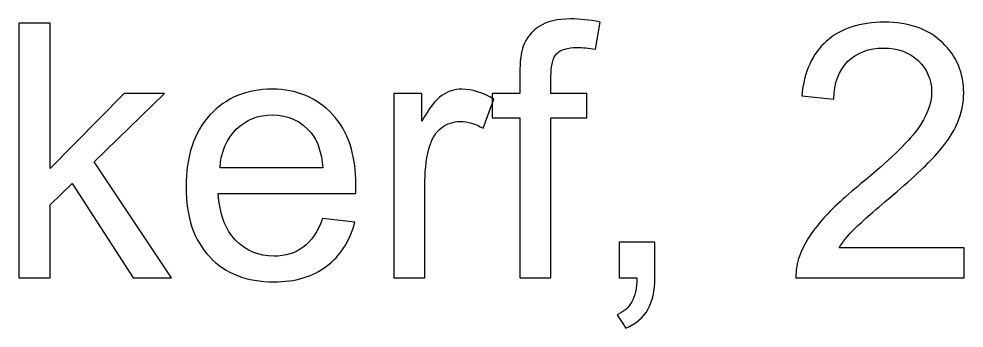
# Model space of a CAD drawing. Header units: inches. Extents: x -3.1 to 14.9, y -9.8 to 5.5.
# Drawn here: x 12.307 to 13.193, y 5.239 to 5.529 of the extents above; entities that cross this region are included whole.
import ezdxf

# ---------------------------------------------------------------- set-up
doc = ezdxf.new("R2010")
doc.units = ezdxf.units.IN
doc.header["$MEASUREMENT"] = 0
doc.layers.add('Layer 1', color=7, linetype='Continuous')

msp = doc.modelspace()

# ---------------------------------------------------------------- linework, layer by layer
at = {"layer": 'Layer 1', "color": 250}
for points, knots in [([(12.30654, 5.28628), (12.30654, 5.28628), (12.30654, 5.52489), (12.30654, 5.52489), (12.30654, 5.52489), (12.30654, 5.52489), (12.33588, 5.52489), (12.33588, 5.52489), (12.33588, 5.52489), (12.33588, 5.52489), (12.33588, 5.38883), (12.33588, 5.38883), (12.33588, 5.38883), (12.33588, 5.38883), (12.40521, 5.45911), (12.40521, 5.45911), (12.40521, 5.45911), (12.40521, 5.45911), (12.4431, 5.45911), (12.4431, 5.45911), (12.4431, 5.45911), (12.4431, 5.45911), (12.37704, 5.395), (12.37704, 5.395), (12.37704, 5.395), (12.37704, 5.395), (12.44982, 5.28628), (12.44982, 5.28628), (12.44982, 5.28628), (12.44982, 5.28628), (12.41366, 5.28628), (12.41366, 5.28628), (12.41366, 5.28628), (12.41366, 5.28628), (12.35654, 5.37467), (12.35654, 5.37467), (12.35654, 5.37467), (12.35654, 5.37467), (12.33588, 5.35478), (12.33588, 5.35478), (12.33588, 5.35478), (12.33588, 5.35478), (12.33588, 5.28628), (12.33588, 5.28628), (12.33588, 5.28628), (12.33588, 5.28628), (12.30654, 5.28628), (12.30654, 5.28628)], [0, 0, 0, 0, 0.076923, 0.076923, 0.076923, 0.076923, 0.153846, 0.153846, 0.153846, 0.153846, 0.230769, 0.230769, 0.230769, 0.230769, 0.307692, 0.307692, 0.307692, 0.307692, 0.384615, 0.384615, 0.384615, 0.384615, 0.461538, 0.461538, 0.461538, 0.461538, 0.538462, 0.538462, 0.538462, 0.538462, 0.615385, 0.615385, 0.615385, 0.615385, 0.692308, 0.692308, 0.692308, 0.692308, 0.769231, 0.769231, 0.769231, 0.769231, 0.846154, 0.846154, 0.846154, 0.846154, 1, 1, 1, 1]), ([(12.77644, 5.28628), (12.77644, 5.28628), (12.77644, 5.43633), (12.77644, 5.43633), (12.77644, 5.43633), (12.77644, 5.43633), (12.7506, 5.43633), (12.7506, 5.43633), (12.7506, 5.43633), (12.7506, 5.43633), (12.7506, 5.45911), (12.7506, 5.45911), (12.7506, 5.45911), (12.7506, 5.45911), (12.77644, 5.45911), (12.77644, 5.45911), (12.77644, 5.45911), (12.77644, 5.45911), (12.77644, 5.4775), (12.77644, 5.4775), (12.77644, 5.4775), (12.77644, 5.48911), (12.77749, 5.49778), (12.77955, 5.50339), (12.77955, 5.50339), (12.78238, 5.511), (12.78733, 5.51717), (12.79444, 5.52189), (12.79444, 5.52189), (12.80155, 5.52661), (12.81149, 5.52895), (12.82433, 5.52895), (12.82433, 5.52895), (12.83255, 5.52895), (12.84166, 5.528), (12.85166, 5.526), (12.85166, 5.526), (12.85166, 5.526), (12.84727, 5.50045), (12.84727, 5.50045), (12.84727, 5.50045), (12.84122, 5.50156), (12.83544, 5.50211), (12.82999, 5.50211), (12.82999, 5.50211), (12.8211, 5.50211), (12.81483, 5.50022), (12.81116, 5.49639), (12.81116, 5.49639), (12.80744, 5.49261), (12.8056, 5.4855), (12.8056, 5.47506), (12.8056, 5.47506), (12.8056, 5.47506), (12.8056, 5.45911), (12.8056, 5.45911), (12.8056, 5.45911), (12.8056, 5.45911), (12.83927, 5.45911), (12.83927, 5.45911), (12.83927, 5.45911), (12.83927, 5.45911), (12.83927, 5.43633), (12.83927, 5.43633), (12.83927, 5.43633), (12.83927, 5.43633), (12.8056, 5.43633), (12.8056, 5.43633), (12.8056, 5.43633), (12.8056, 5.43633), (12.8056, 5.28628), (12.8056, 5.28628), (12.8056, 5.28628), (12.8056, 5.28628), (12.77644, 5.28628), (12.77644, 5.28628)], [0, 0, 0, 0, 0.05, 0.05, 0.05, 0.05, 0.1, 0.1, 0.1, 0.1, 0.15, 0.15, 0.15, 0.15, 0.2, 0.2, 0.2, 0.2, 0.25, 0.25, 0.25, 0.25, 0.3, 0.3, 0.3, 0.3, 0.35, 0.35, 0.35, 0.35, 0.4, 0.4, 0.4, 0.4, 0.45, 0.45, 0.45, 0.45, 0.5, 0.5, 0.5, 0.5, 0.55, 0.55, 0.55, 0.55, 0.6, 0.6, 0.6, 0.6, 0.65, 0.65, 0.65, 0.65, 0.7, 0.7, 0.7, 0.7, 0.75, 0.75, 0.75, 0.75, 0.8, 0.8, 0.8, 0.8, 0.85, 0.85, 0.85, 0.85, 0.9, 0.9, 0.9, 0.9, 1, 1, 1, 1]), ([(13.19316, 5.31444), (13.19316, 5.31444), (13.19316, 5.28628), (13.19316, 5.28628), (13.19316, 5.28628), (13.19316, 5.28628), (13.03543, 5.28628), (13.03543, 5.28628), (13.03543, 5.28628), (13.03521, 5.29333), (13.03632, 5.30011), (13.03882, 5.30661), (13.03882, 5.30661), (13.04282, 5.31739), (13.04927, 5.32794), (13.0581, 5.33839), (13.0581, 5.33839), (13.06699, 5.34878), (13.07977, 5.36083), (13.09643, 5.3745), (13.09643, 5.3745), (13.12238, 5.39578), (13.13993, 5.41261), (13.14905, 5.42506), (13.14905, 5.42506), (13.15816, 5.43744), (13.16271, 5.44922), (13.16271, 5.46028), (13.16271, 5.46028), (13.16271, 5.47189), (13.15855, 5.48167), (13.15027, 5.48967), (13.15027, 5.48967), (13.14193, 5.49761), (13.1311, 5.50161), (13.11777, 5.50161), (13.11777, 5.50161), (13.10366, 5.50161), (13.09238, 5.49739), (13.08393, 5.48889), (13.08393, 5.48889), (13.07543, 5.48045), (13.07116, 5.46872), (13.07104, 5.45378), (13.07104, 5.45378), (13.07104, 5.45378), (13.04093, 5.45683), (13.04093, 5.45683), (13.04093, 5.45683), (13.04299, 5.47933), (13.05077, 5.49645), (13.06421, 5.50822), (13.06421, 5.50822), (13.07766, 5.52), (13.09577, 5.52589), (13.11843, 5.52589), (13.11843, 5.52589), (13.14132, 5.52589), (13.15943, 5.5195), (13.17277, 5.50683), (13.17277, 5.50683), (13.18616, 5.49411), (13.19282, 5.47839), (13.19282, 5.45961), (13.19282, 5.45961), (13.19282, 5.45006), (13.19088, 5.44067), (13.18693, 5.43144), (13.18693, 5.43144), (13.18305, 5.42222), (13.17655, 5.4125), (13.16749, 5.40233), (13.16749, 5.40233), (13.15843, 5.39211), (13.14338, 5.37811), (13.12232, 5.36033), (13.12232, 5.36033), (13.10477, 5.34556), (13.09349, 5.33556), (13.08849, 5.33028), (13.08849, 5.33028), (13.08349, 5.32506), (13.07938, 5.31978), (13.0761, 5.31444), (13.0761, 5.31444), (13.0761, 5.31444), (13.19316, 5.31444), (13.19316, 5.31444)], [0, 0, 0, 0, 0.043478, 0.043478, 0.043478, 0.043478, 0.086957, 0.086957, 0.086957, 0.086957, 0.130435, 0.130435, 0.130435, 0.130435, 0.173913, 0.173913, 0.173913, 0.173913, 0.217391, 0.217391, 0.217391, 0.217391, 0.26087, 0.26087, 0.26087, 0.26087, 0.304348, 0.304348, 0.304348, 0.304348, 0.347826, 0.347826, 0.347826, 0.347826, 0.391304, 0.391304, 0.391304, 0.391304, 0.434783, 0.434783, 0.434783, 0.434783, 0.478261, 0.478261, 0.478261, 0.478261, 0.521739, 0.521739, 0.521739, 0.521739, 0.565217, 0.565217, 0.565217, 0.565217, 0.608696, 0.608696, 0.608696, 0.608696, 0.652174, 0.652174, 0.652174, 0.652174, 0.695652, 0.695652, 0.695652, 0.695652, 0.73913, 0.73913, 0.73913, 0.73913, 0.782609, 0.782609, 0.782609, 0.782609, 0.826087, 0.826087, 0.826087, 0.826087, 0.869565, 0.869565, 0.869565, 0.869565, 0.913043, 0.913043, 0.913043, 0.913043, 1, 1, 1, 1]), ([(12.59138, 5.34194), (12.59138, 5.34194), (12.62166, 5.33822), (12.62166, 5.33822), (12.62166, 5.33822), (12.61688, 5.3205), (12.60805, 5.30678), (12.59516, 5.297), (12.59516, 5.297), (12.58221, 5.28728), (12.56571, 5.28239), (12.54566, 5.28239), (12.54566, 5.28239), (12.52038, 5.28239), (12.50032, 5.29017), (12.48555, 5.30572), (12.48555, 5.30572), (12.47071, 5.32128), (12.46332, 5.34311), (12.46332, 5.37122), (12.46332, 5.37122), (12.46332, 5.40033), (12.47082, 5.42289), (12.48577, 5.43894), (12.48577, 5.43894), (12.50077, 5.455), (12.52016, 5.46306), (12.54405, 5.46306), (12.54405, 5.46306), (12.56716, 5.46306), (12.58605, 5.45517), (12.60066, 5.43944), (12.60066, 5.43944), (12.61533, 5.42372), (12.62266, 5.40156), (12.62266, 5.37306), (12.62266, 5.37306), (12.62266, 5.37128), (12.6226, 5.36867), (12.62249, 5.36522), (12.62249, 5.36522), (12.62249, 5.36522), (12.4936, 5.36522), (12.4936, 5.36522), (12.4936, 5.36522), (12.49466, 5.34622), (12.50005, 5.33167), (12.50971, 5.32161), (12.50971, 5.32161), (12.51938, 5.3115), (12.53138, 5.30644), (12.54583, 5.30644), (12.54583, 5.30644), (12.55655, 5.30644), (12.56571, 5.30928), (12.57333, 5.31494), (12.57333, 5.31494), (12.58094, 5.32056), (12.58694, 5.32956), (12.59138, 5.34194)], [0, 0, 0, 0, 0.0625, 0.0625, 0.0625, 0.0625, 0.125, 0.125, 0.125, 0.125, 0.1875, 0.1875, 0.1875, 0.1875, 0.25, 0.25, 0.25, 0.25, 0.3125, 0.3125, 0.3125, 0.3125, 0.375, 0.375, 0.375, 0.375, 0.4375, 0.4375, 0.4375, 0.4375, 0.5, 0.5, 0.5, 0.5, 0.5625, 0.5625, 0.5625, 0.5625, 0.625, 0.625, 0.625, 0.625, 0.6875, 0.6875, 0.6875, 0.6875, 0.75, 0.75, 0.75, 0.75, 0.8125, 0.8125, 0.8125, 0.8125, 0.875, 0.875, 0.875, 0.875, 1, 1, 1, 1]), ([(12.65816, 5.28628), (12.65816, 5.28628), (12.65816, 5.45911), (12.65816, 5.45911), (12.65816, 5.45911), (12.65816, 5.45911), (12.68449, 5.45911), (12.68449, 5.45911), (12.68449, 5.45911), (12.68449, 5.45911), (12.68449, 5.43294), (12.68449, 5.43294), (12.68449, 5.43294), (12.69121, 5.44517), (12.69744, 5.45328), (12.70316, 5.45717), (12.70316, 5.45717), (12.70883, 5.46106), (12.7151, 5.46306), (12.72194, 5.46306), (12.72194, 5.46306), (12.73183, 5.46306), (12.74183, 5.45989), (12.75205, 5.45361), (12.75205, 5.45361), (12.75205, 5.45361), (12.74194, 5.42639), (12.74194, 5.42639), (12.74194, 5.42639), (12.73483, 5.43067), (12.72766, 5.43278), (12.72049, 5.43278), (12.72049, 5.43278), (12.71405, 5.43278), (12.70833, 5.43083), (12.70322, 5.427), (12.70322, 5.427), (12.6981, 5.42311), (12.69449, 5.41778), (12.69233, 5.41094), (12.69233, 5.41094), (12.68905, 5.40056), (12.68744, 5.38917), (12.68744, 5.37678), (12.68744, 5.37678), (12.68744, 5.37678), (12.68744, 5.28628), (12.68744, 5.28628), (12.68744, 5.28628), (12.68744, 5.28628), (12.65816, 5.28628), (12.65816, 5.28628)], [0, 0, 0, 0, 0.071429, 0.071429, 0.071429, 0.071429, 0.142857, 0.142857, 0.142857, 0.142857, 0.214286, 0.214286, 0.214286, 0.214286, 0.285714, 0.285714, 0.285714, 0.285714, 0.357143, 0.357143, 0.357143, 0.357143, 0.428571, 0.428571, 0.428571, 0.428571, 0.5, 0.5, 0.5, 0.5, 0.571429, 0.571429, 0.571429, 0.571429, 0.642857, 0.642857, 0.642857, 0.642857, 0.714286, 0.714286, 0.714286, 0.714286, 0.785714, 0.785714, 0.785714, 0.785714, 0.857143, 0.857143, 0.857143, 0.857143, 1, 1, 1, 1]), ([(12.49521, 5.38933), (12.49521, 5.38933), (12.59171, 5.38933), (12.59171, 5.38933), (12.59171, 5.38933), (12.59044, 5.40383), (12.58671, 5.41478), (12.58066, 5.422), (12.58066, 5.422), (12.57133, 5.43328), (12.55921, 5.43894), (12.54438, 5.43894), (12.54438, 5.43894), (12.53094, 5.43894), (12.5196, 5.43444), (12.51044, 5.42544), (12.51044, 5.42544), (12.50127, 5.41644), (12.49621, 5.40439), (12.49521, 5.38933)], [0, 0, 0, 0, 0.166667, 0.166667, 0.166667, 0.166667, 0.333333, 0.333333, 0.333333, 0.333333, 0.5, 0.5, 0.5, 0.5, 0.666667, 0.666667, 0.666667, 0.666667, 1, 1, 1, 1]), ([(12.86971, 5.28628), (12.86971, 5.28628), (12.86971, 5.31967), (12.86971, 5.31967), (12.86971, 5.31967), (12.86971, 5.31967), (12.9031, 5.31967), (12.9031, 5.31967), (12.9031, 5.31967), (12.9031, 5.31967), (12.9031, 5.28628), (12.9031, 5.28628), (12.9031, 5.28628), (12.9031, 5.274), (12.90094, 5.26411), (12.8966, 5.25656), (12.8966, 5.25656), (12.89221, 5.24906), (12.88532, 5.24322), (12.87594, 5.23906), (12.87594, 5.23906), (12.87594, 5.23906), (12.86777, 5.25161), (12.86777, 5.25161), (12.86777, 5.25161), (12.87394, 5.25433), (12.87849, 5.25833), (12.88144, 5.26356), (12.88144, 5.26356), (12.88438, 5.26883), (12.88599, 5.27639), (12.88632, 5.28628), (12.88632, 5.28628), (12.88632, 5.28628), (12.86971, 5.28628), (12.86971, 5.28628)], [0, 0, 0, 0, 0.1, 0.1, 0.1, 0.1, 0.2, 0.2, 0.2, 0.2, 0.3, 0.3, 0.3, 0.3, 0.4, 0.4, 0.4, 0.4, 0.5, 0.5, 0.5, 0.5, 0.6, 0.6, 0.6, 0.6, 0.7, 0.7, 0.7, 0.7, 0.8, 0.8, 0.8, 0.8, 1, 1, 1, 1])]:
    msp.add_open_spline(points, degree=3, knots=knots, dxfattribs=at)

doc.saveas('drawing.dxf')
